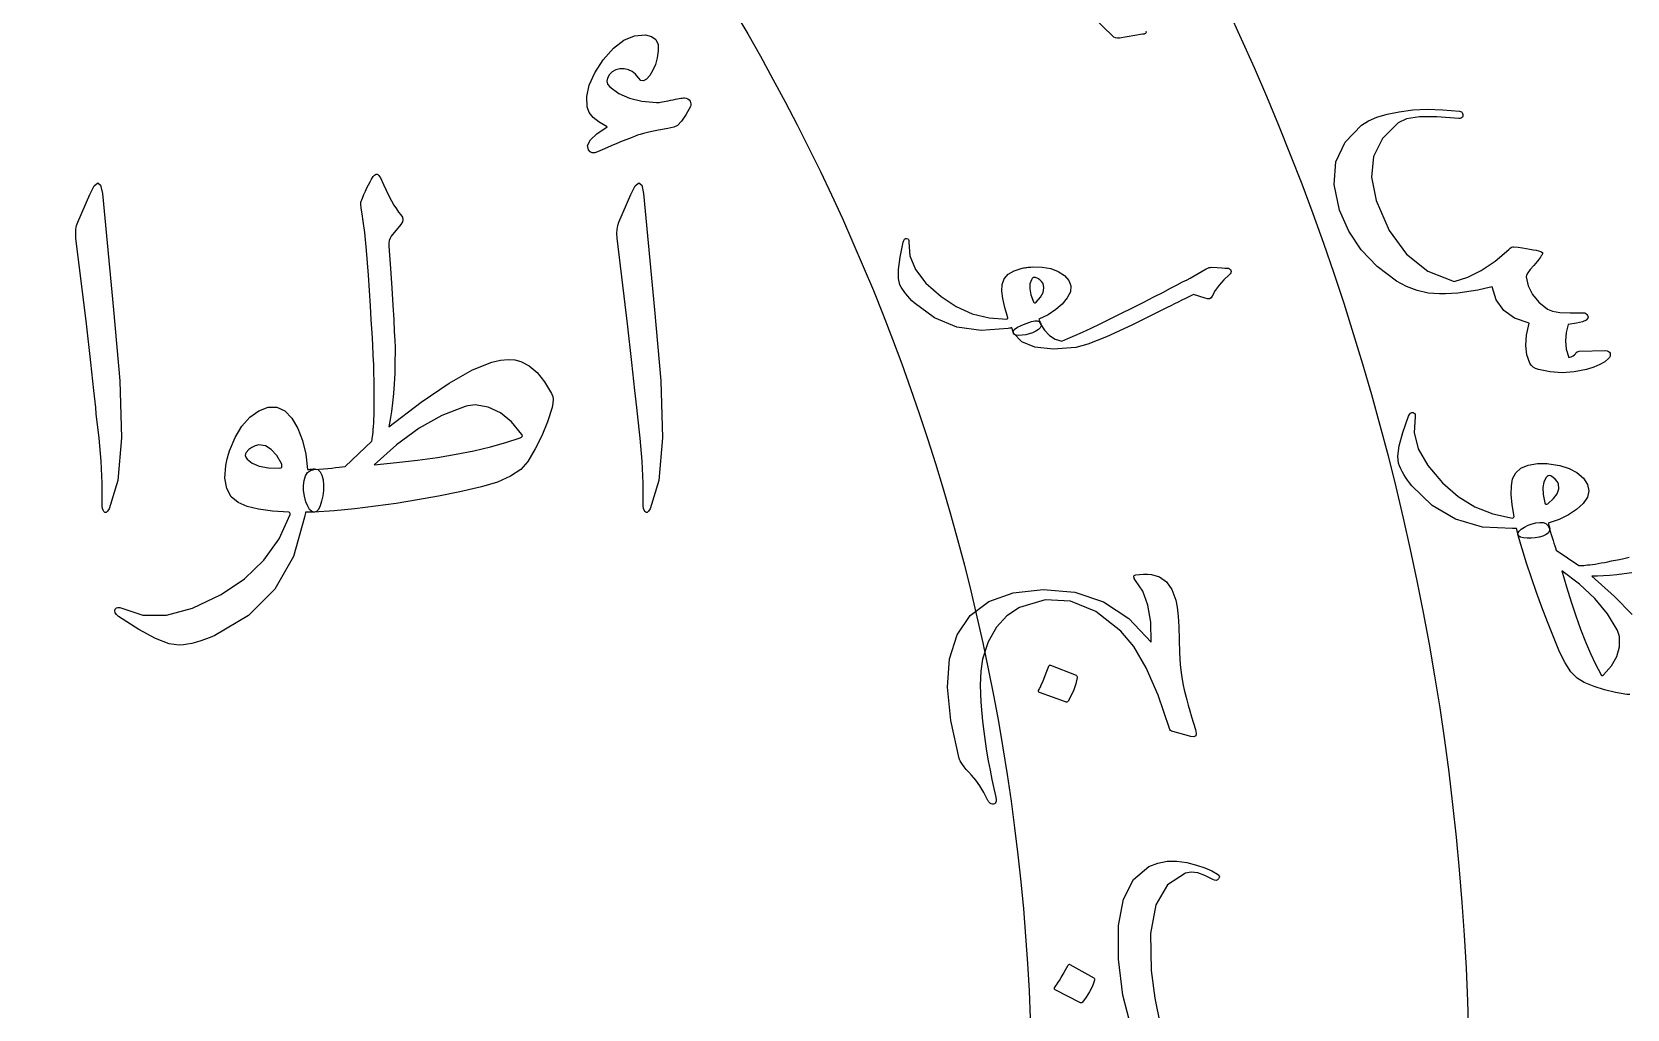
# Model space of a CAD drawing. Header units: millimetres. Extents: x -150 to 150, y -150 to 198.
# Drawn here: x 26.93 to 64.44, y 2.16 to 25.15 of the extents above; entities that cross this region are included whole.
import ezdxf

# ---------------------------------------------------------------- set-up
doc = ezdxf.new("R2010")
doc.units = ezdxf.units.MM
for name, color, linetype in [('CUT_OUTER', 1, 'Continuous'), ('ENGRAVE', 7, 'Continuous'), ('ENGRAVE_FINE', 8, 'Continuous'), ('GUIDE', 3, 'Continuous'), ('TEXT', 5, 'Continuous')]:
    doc.layers.add(name, color=color, linetype=linetype)

msp = doc.modelspace()

# ---------------------------------------------------------------- linework, layer by layer
at = {"layer": 'CUT_OUTER'}
msp.add_arc((0.0002, -0.0002), 149.9998, 179.017762, 3.164151, dxfattribs=at)
at = {"layer": 'ENGRAVE'}
for radius in [132.75, 112.1737, 91.5975, 71.0212, 50.445]:
    msp.add_circle((0, 0), radius, dxfattribs=at)
at = {"layer": 'ENGRAVE_FINE'}
for radius in [122.4619, 101.8856, 81.3094, 60.7331]:
    msp.add_circle((0, 0), radius, dxfattribs=at)
at = {"layer": 'GUIDE'}
msp.add_circle((0, 0), 137.25, dxfattribs=at)
at = {"layer": 'TEXT'}
for points in [[(53.1218, 25.1692), (53.1283, 25.149), (53.1271, 25.1319), (53.1184, 25.1178), (53.102, 25.1067), (53.0983, 25.1053), (53.094, 25.1041), (53.0891, 25.1031), (53.0835, 25.1024), (53.0769, 25.1018), (53.0688, 25.101), (53.0592, 25.1), (53.0481, 25.0989), (52.5065, 25.0092), (52.456, 25.006), (52.4122, 25.0125), (52.3751, 25.0288), (52.3447, 25.0548), (51.1953, 26.1759)], [(64.5077, 9.5629), (64.4347, 9.5675), (64.168, 9.6119), (63.9114, 9.6731), (63.6648, 9.7508), (63.4282, 9.8448), (63.2695, 9.9466), (63.121, 10.1017), (62.9825, 10.3098), (62.8534, 10.5708), (62.7078, 10.9238), (62.5685, 11.2743), (62.4353, 11.6224), (62.3085, 11.9684), (62.1885, 12.3119), (62.076, 12.6528), (61.9711, 12.991), (61.8738, 13.3269), (61.8768, 13.3677), (61.9029, 13.4105), (61.952, 13.4551), (62.0243, 13.5017), (62.1151, 13.5487), (62.2055, 13.5831), (62.2955, 13.6049), (62.385, 13.6139), (62.466, 13.6079), (62.5305, 13.5844), (62.5784, 13.5436), (62.6097, 13.4854), (62.632, 13.4039), (62.6543, 13.327), (62.6765, 13.255), (62.6987, 13.1876), (62.7199, 13.1248), (62.7391, 13.0662), (62.7562, 13.012), (62.7713, 12.9621), (63.3062, 12.5966), (63.3263, 12.5963), (63.3519, 12.5972), (63.3833, 12.5992), (63.4202, 12.6023), (63.4628, 12.6065), (63.5111, 12.6118), (63.5649, 12.6183), (63.6244, 12.6258), (63.689, 12.6349), (63.758, 12.6459), (63.8313, 12.6588), (63.9091, 12.6737), (63.9909, 12.6899), (64.0762, 12.7069), (64.1652, 12.7245), (64.2577, 12.7429), (64.3621, 12.7646), (64.4866, 12.7926)], [(64.5535, 12.4288), (64.3721, 12.4033), (64.2002, 12.3833), (64.0381, 12.3684), (63.8857, 12.3579), (63.7431, 12.3519), (63.6103, 12.3504), (64.1437, 11.8717), (64.5613, 11.4432)], [(52.7856, 1.7082), (52.5869, 2.493), (52.4841, 3.3399), (52.4838, 4.1287), (52.5989, 4.7531), (52.8352, 5.2157), (53.197, 5.5169), (53.4075, 5.5994), (53.6267, 5.6427), (53.8548, 5.6463), (54.0917, 5.6097), (54.3146, 5.5496), (54.5081, 5.484), (54.6721, 5.413), (54.8065, 5.3368), (54.8065, 5.3368), (54.8378, 5.313), (54.8525, 5.2866), (54.8506, 5.2577), (54.8321, 5.2262), (54.8065, 5.2012), (54.7758, 5.1907), (54.7399, 5.1948), (54.6989, 5.2135), (54.5132, 5.3101), (54.3442, 5.3666), (54.1922, 5.3832), (54.0572, 5.3605), (53.6328, 5.0875), (53.3612, 4.615), (53.2371, 3.9431), (53.2527, 3.0684), (53.3348, 2.4233), (53.4612, 1.8048)]]:
    msp.add_lwpolyline(points, dxfattribs=at)
for points in [[(42.0281, 22.9105), (41.8828, 22.8833), (41.748, 22.8576), (41.6235, 22.8332), (41.5096, 22.8102), (41.4068, 22.7879), (41.3158, 22.7656), (41.2367, 22.7433), (41.1695, 22.721), (41.1012, 22.6955), (41.019, 22.6638), (40.9228, 22.6258), (40.8127, 22.5816), (40.6886, 22.5303), (40.5506, 22.4715), (40.3987, 22.4049), (40.2328, 22.3307), (40.1652, 22.3084), (40.1074, 22.3084), (40.0593, 22.3307), (40.0209, 22.3753), (39.9979, 22.4847), (40.0628, 22.6122), (40.2154, 22.7579), (40.4558, 22.9217), (40.2718, 23.0262), (40.1324, 23.1391), (40.0377, 23.2604), (39.9875, 23.39), (39.9777, 23.6346), (40.0377, 23.9002), (40.1673, 24.1866), (40.3666, 24.494), (40.6043, 24.7693), (40.8489, 24.9595), (41.1005, 25.0648), (41.3591, 25.085), (41.5033, 25.0487), (41.6016, 24.9735), (41.6539, 24.8592), (41.6601, 24.7058), (41.635, 24.54), (41.5932, 24.388), (41.5347, 24.25), (41.4594, 24.126), (41.3841, 24.0389), (41.3145, 24.0005), (41.2503, 24.011), (41.1918, 24.0702), (41.1249, 24.1587), (41.0468, 24.2236), (40.9576, 24.2647), (40.8573, 24.2821), (40.752, 24.2821), (40.6593, 24.2598), (40.5792, 24.2152), (40.5116, 24.1483), (40.4621, 24.0674), (40.4475, 23.9922), (40.4677, 23.9225), (40.5227, 23.8584), (40.729, 23.7057), (40.9799, 23.5935), (41.2754, 23.5217), (41.6155, 23.4904), (41.6452, 23.4914), (41.6783, 23.4946), (41.7148, 23.4998), (41.7549, 23.5071), (41.7985, 23.5158), (41.8455, 23.5252), (41.896, 23.5353), (41.9501, 23.5461), (42.0086, 23.5569), (42.0616, 23.567), (42.109, 23.5764), (42.1508, 23.5852), (42.1877, 23.5925), (42.2205, 23.5977), (42.249, 23.6008), (42.2734, 23.6019), (42.3194, 23.597), (42.3571, 23.5824), (42.3863, 23.558), (42.4073, 23.5238), (42.4205, 23.4911), (42.4268, 23.4597), (42.4261, 23.4297), (42.4184, 23.4012), (42.3104, 23.1991), (42.2093, 23.0499), (42.1152, 22.9537), (42.0281, 22.9105)], [(63.9361, 17.6541), (63.9754, 17.6494), (64.0057, 17.6378), (64.027, 17.6193), (64.0395, 17.5938), (64.0449, 17.5581), (64.0409, 17.5254), (64.0273, 17.4956), (64.0043, 17.4688), (63.9162, 17.3944), (63.8002, 17.3269), (63.6564, 17.2664), (63.4846, 17.2126), (63.1963, 17.1536), (62.9124, 17.1337), (62.6331, 17.1526), (62.3582, 17.2098), (62.2886, 17.236), (62.231, 17.2697), (62.1854, 17.311), (62.1516, 17.36), (62.084, 17.5522), (62.0588, 17.7727), (62.0756, 18.0219), (62.1341, 18.3004), (61.796, 18.4203), (61.5398, 18.6029), (61.3649, 18.849), (61.2703, 19.1593), (61.0988, 19.1168), (60.9324, 19.0806), (60.7711, 19.0508), (60.6149, 19.0274), (60.4629, 19.0099), (60.314, 18.9981), (60.1682, 18.9919), (60.0256, 18.9913), (59.7617, 19.0107), (59.5054, 19.0676), (59.2566, 19.1618), (59.0149, 19.293), (58.5612, 19.6323), (58.188, 20.0225), (57.8941, 20.4652), (57.6781, 20.9623), (57.5491, 21.5642), (57.5914, 22.0967), (57.8074, 22.5626), (58.1989, 22.9628), (58.3586, 23.0595), (58.5589, 23.1441), (58.8001, 23.2164), (59.0823, 23.2761), (59.4005, 23.318), (59.7423, 23.3339), (60.1077, 23.3232), (60.4967, 23.2853), (60.5223, 23.28), (60.5431, 23.2695), (60.5592, 23.2538), (60.5706, 23.233), (60.577, 23.2103), (60.5785, 23.189), (60.5749, 23.1691), (60.5663, 23.1507), (60.5496, 23.1343), (60.5297, 23.1233), (60.5066, 23.1179), (60.4803, 23.1179), (59.9667, 23.159), (59.5589, 23.1539), (59.2567, 23.1046), (59.0598, 23.0125), (58.6882, 22.6478), (58.4786, 22.2232), (58.4294, 21.7379), (58.5387, 21.1896), (58.8453, 20.4792), (59.2502, 19.9255), (59.758, 19.5263), (60.3723, 19.281), (60.6915, 19.3846), (61.0126, 19.544), (61.3351, 19.7603), (61.6586, 20.0341), (61.69, 20.0658), (61.7204, 20.0872), (61.7498, 20.0984), (61.778, 20.0994), (61.8807, 20.0853), (61.9773, 20.0714), (62.0677, 20.0576), (62.152, 20.0439), (62.2293, 20.0301), (62.2984, 20.0157), (62.3594, 20.001), (62.4123, 19.9858), (62.436, 19.975), (62.4491, 19.9598), (62.4516, 19.9401), (62.4434, 19.9158), (62.4357, 19.9023), (62.4232, 19.8828), (62.4061, 19.8574), (62.3842, 19.8261), (62.3573, 19.7899), (62.3251, 19.7498), (62.2875, 19.7058), (62.2445, 19.658), (62.1627, 19.5628), (62.1056, 19.4865), (62.0732, 19.4291), (62.0655, 19.3904), (62.1127, 19.1768), (62.2122, 18.9793), (62.3641, 18.7972), (62.5685, 18.6302), (62.6854, 18.582), (62.862, 18.5523), (63.0986, 18.5408), (63.3952, 18.5475), (63.4233, 18.548), (63.4493, 18.5412), (63.473, 18.527), (63.4946, 18.5055), (63.5106, 18.4841), (63.5203, 18.4619), (63.5237, 18.439), (63.5207, 18.4154), (63.4796, 18.3696), (63.3886, 18.3306), (63.2478, 18.2982), (63.0572, 18.2722), (63.0051, 18.0794), (62.9898, 17.8856), (63.0112, 17.6904), (63.0694, 17.4936), (63.1276, 17.5125), (63.1733, 17.5334), (63.2066, 17.5564), (63.2273, 17.5813), (63.2458, 17.6084), (63.2665, 17.6274), (63.2896, 17.6382), (63.3149, 17.6409)], [(34.9584, 21.7508), (34.9849, 21.7794), (35.0086, 21.7982), (35.0295, 21.8073), (35.0476, 21.8066), (35.0692, 21.7968), (35.0894, 21.7787), (35.1082, 21.7522), (35.1256, 21.7174), (35.1964, 21.5668), (35.2636, 21.4274), (35.3274, 21.2992), (35.3877, 21.1821), (35.4452, 21.0776), (35.5006, 20.987), (35.5539, 20.9103), (35.6051, 20.8476), (35.6428, 20.796), (35.6553, 20.7417), (35.6428, 20.6845), (35.6051, 20.6246), (35.3821, 20.3458), (35.3535, 20.2977), (35.3347, 20.2426), (35.3257, 20.1806), (35.3264, 20.1116), (35.3626, 19.5854), (35.3933, 19.122), (35.4184, 18.7212), (35.4379, 18.3832), (35.4525, 18.1072), (35.463, 17.8926), (35.4692, 17.7392), (35.4713, 17.6473), (35.4689, 17.3754), (35.4616, 17.1176), (35.4494, 16.8737), (35.4323, 16.6437), (35.411, 16.4276), (35.3863, 16.2255), (35.3581, 16.0373), (35.3264, 15.8631), (36.0839, 16.4429), (36.7398, 16.889), (37.2938, 17.2012), (37.7461, 17.3796), (37.9475, 17.427), (38.1281, 17.4465), (38.2877, 17.4382), (38.4263, 17.4019), (38.6222, 17.3002), (38.8083, 17.1399), (38.9846, 16.921), (39.1512, 16.6437), (39.1769, 16.5775), (39.1874, 16.5015), (39.1825, 16.4158), (39.1623, 16.3203), (39.0515, 15.9774), (38.9198, 15.6512), (38.7671, 15.3418), (38.5936, 15.0491), (38.425, 14.8609), (38.1866, 14.6978), (37.8786, 14.5598), (37.5008, 14.4469), (36.9952, 14.3351), (36.493, 14.2337), (35.9944, 14.1427), (35.4992, 14.0622), (35.0082, 13.9929), (34.5221, 13.9354), (34.0409, 13.8897), (33.5645, 13.8559), (33.5108, 13.8712), (33.4614, 13.9172), (33.4161, 13.9939), (33.3749, 14.1012), (33.3387, 14.233), (33.3192, 14.3605), (33.3164, 14.4839), (33.3303, 14.603), (33.3617, 14.7069), (33.4112, 14.7842), (33.4788, 14.8351), (33.5645, 14.8595), (33.6785, 14.8658), (33.7861, 14.8734), (33.8875, 14.8825), (33.9827, 14.893), (34.0715, 14.9034), (34.1541, 14.9125), (34.2304, 14.9201), (34.3005, 14.9264), (34.9249, 15.5286), (34.9305, 15.5547), (34.9361, 15.5885), (34.9417, 15.63), (34.9472, 15.6791), (34.9528, 15.7359), (34.9584, 15.8004), (34.964, 15.8725), (34.9695, 15.9523), (34.9744, 16.0391), (34.9779, 16.1321), (34.98, 16.2314), (34.9807, 16.337), (34.9807, 16.4482), (34.9807, 16.5642), (34.9807, 16.6851), (34.9807, 16.8109), (34.9793, 16.9531), (34.9751, 17.1232), (34.9681, 17.3211), (34.9584, 17.5469), (34.9458, 17.7992), (34.9305, 18.0766), (34.9124, 18.379), (34.8915, 18.7066), (34.8434, 19.4335), (34.7995, 20.0085), (34.7598, 20.4315), (34.7242, 20.7026), (34.6956, 20.8769), (34.6768, 21.0093), (34.6678, 21.0999), (34.6685, 21.1487), (34.7023, 21.2407), (34.7368, 21.3271), (34.772, 21.4079), (34.8078, 21.4832), (34.8444, 21.5543), (34.8817, 21.6226), (34.9197, 21.6881), (34.9584, 21.7508)], [(28.2901, 21.3271), (28.3967, 21.5334), (28.4824, 21.6059), (28.5473, 21.5445), (28.5912, 21.3494), (28.8476, 18.6174), (29.0003, 16.9406), (29.0344, 15.601), (28.9501, 14.5988), (28.7473, 13.934), (28.7103, 13.8796), (28.6776, 13.8503), (28.649, 13.8462), (28.6246, 13.8671), (28.6051, 13.8998), (28.5912, 13.9423), (28.5828, 13.9946), (28.58, 14.0566), (28.58, 14.5396), (28.5577, 15.0519), (28.5131, 15.5934), (28.4462, 16.1642), (28.4316, 16.3133), (28.3877, 16.7161), (28.3145, 17.3727), (28.212, 18.2829), (27.9667, 20.3012), (27.9611, 20.4085), (27.9667, 20.5075), (27.9834, 20.5981), (28.0113, 20.6803)], [(41.0134, 21.3271), (41.12, 21.5334), (41.2057, 21.6059), (41.2705, 21.5445), (41.3145, 21.3494), (41.5709, 18.6174), (41.7236, 16.9406), (41.7577, 15.601), (41.6734, 14.5988), (41.4706, 13.934), (41.4336, 13.8796), (41.4009, 13.8503), (41.3723, 13.8462), (41.3479, 13.8671), (41.3284, 13.8998), (41.3145, 13.9423), (41.3061, 13.9946), (41.3033, 14.0566), (41.3033, 14.5396), (41.281, 15.0519), (41.2364, 15.5934), (41.1695, 16.1642), (41.1549, 16.3133), (41.1109, 16.7161), (41.0378, 17.3727), (40.9353, 18.2829), (40.69, 20.3012), (40.6844, 20.4085), (40.69, 20.5075), (40.7067, 20.5981), (40.7346, 20.6803)], [(49.8874, 18.177), (49.2549, 18.1249), (48.6771, 18.2089), (48.153, 18.4268), (47.6805, 18.7772), (47.6255, 18.8301), (47.5737, 18.8832), (47.5252, 18.9366), (47.48, 18.9903), (47.4387, 19.0441), (47.4018, 19.0978), (47.3694, 19.1513), (47.3415, 19.2048), (47.3061, 19.352), (47.3075, 19.5674), (47.3447, 19.8515), (47.4166, 20.2053), (47.4309, 20.2462), (47.4495, 20.2747), (47.4725, 20.2908), (47.4998, 20.2943), (47.5252, 20.287), (47.5424, 20.2704), (47.5513, 20.2445), (47.5521, 20.2095), (47.5748, 19.8818), (47.7084, 19.5602), (47.953, 19.2425), (48.309, 18.926), (48.667, 18.6905), (49.0434, 18.5232), (49.4391, 18.4249), (49.8546, 18.3962), (49.8667, 18.4021), (49.8753, 18.4097), (49.8804, 18.4188), (49.8819, 18.4295), (49.8088, 18.6685), (49.7616, 18.8779), (49.7408, 19.0577), (49.7466, 19.2083), (49.7937, 19.3415), (49.8879, 19.4505), (50.0294, 19.5351), (50.2185, 19.5952), (50.2444, 19.6008), (50.2711, 19.6058), (50.2986, 19.6102), (50.3269, 19.6138), (50.3564, 19.6169), (50.3875, 19.6196), (50.4202, 19.6219), (50.4546, 19.6239), (50.6839, 19.6198), (50.8863, 19.5846), (51.0615, 19.5183), (51.2094, 19.4211), (51.3143, 19.3036), (51.3608, 19.1769), (51.3487, 19.0415), (51.2781, 18.8977), (51.1595, 18.7516), (51.0082, 18.6188), (50.8243, 18.4992), (50.6079, 18.3927), (50.6131, 18.3792), (50.6185, 18.3663), (50.6242, 18.3539), (50.6302, 18.3422), (50.6362, 18.3305), (50.6419, 18.3181), (50.6473, 18.3052), (50.6524, 18.2917), (50.6592, 18.2415), (50.642, 18.1944), (50.601, 18.1505), (50.5362, 18.1098), (50.4611, 18.0756), (50.3823, 18.0488), (50.2999, 18.0294), (50.2139, 18.0174), (50.1357, 18.0139), (50.0766, 18.0202), (50.0368, 18.0362), (50.0162, 18.0619), (49.9692, 18.1914), (49.9563, 18.1876), (49.9383, 18.184), (49.9154, 18.1804), (49.8874, 18.177)], [(54.6711, 19.6167), (54.8033, 19.6073), (54.9079, 19.6004), (54.9849, 19.5962), (55.0342, 19.5948), (55.0665, 19.5915), (55.0922, 19.5816), (55.1113, 19.5652), (55.1239, 19.5422), (55.1293, 19.5129), (55.1243, 19.4853), (55.1089, 19.4592), (55.083, 19.4348), (54.9547, 19.3195), (54.8453, 19.1977), (54.7548, 19.0692), (54.6831, 18.9342), (54.6588, 18.895), (54.6234, 18.8739), (54.5768, 18.8708), (54.519, 18.8857), (54.2446, 18.9729), (54.1511, 18.9278), (54.0594, 18.8833), (53.9694, 18.8395), (53.8811, 18.7963), (53.7945, 18.7538), (53.7097, 18.7119), (53.6267, 18.6707), (53.5454, 18.6301), (52.7917, 18.2566), (52.1959, 17.9834), (51.7588, 17.8086), (51.4808, 17.7311), (50.9413, 17.692), (50.5173, 17.7349), (50.2084, 17.8602), (50.0137, 18.0688), (50.0112, 18.0756), (50.0088, 18.0824), (50.0063, 18.0892), (50.0038, 18.096), (50.0285, 18.1507), (50.109, 18.2094), (50.2454, 18.2721), (50.4378, 18.3386), (50.5109, 18.3579), (50.5694, 18.3572), (50.6135, 18.3366), (50.6429, 18.2961), (50.7413, 18.1336), (50.8577, 18.0102), (50.9923, 17.9261), (51.1455, 17.8811), (51.2903, 17.9384), (51.4537, 18.0076), (51.6355, 18.0887), (51.8357, 18.1819), (52.0536, 18.2864), (52.2884, 18.4017), (52.54, 18.5277), (52.8085, 18.6646), (53.073, 18.7973), (53.3104, 18.9176), (53.5205, 19.0256), (53.7036, 19.121), (53.8598, 19.203), (53.9896, 19.2706), (54.0931, 19.3236), (54.1701, 19.362), (54.5425, 19.579), (54.581, 19.5954), (54.6153, 19.6072), (54.6453, 19.6143), (54.6711, 19.6167)], [(50.5479, 18.793), (50.6485, 18.9129), (50.7088, 19.0261), (50.729, 19.1322), (50.7089, 19.2313), (50.673, 19.2814), (50.6306, 19.322), (50.5819, 19.3533), (50.5268, 19.3751), (50.5004, 19.3788), (50.4764, 19.3716), (50.4545, 19.3533), (50.4348, 19.3241), (50.399, 19.2292), (50.395, 19.1103), (50.4227, 18.9672), (50.4819, 18.7998), (50.4918, 18.7839), (50.5061, 18.7775), (50.5248, 18.7805), (50.5479, 18.793)], [(33.3415, 13.7333), (33.0801, 12.8154), (32.6418, 12.0467), (32.0264, 11.4271), (31.234, 10.9567), (31.1231, 10.9089), (31.0137, 10.8661), (30.9057, 10.8281), (30.7991, 10.795), (30.6945, 10.7674), (30.5928, 10.7462), (30.4938, 10.7312), (30.3976, 10.7225), (30.1579, 10.7566), (29.8401, 10.8814), (29.4442, 11.0967), (28.9703, 11.4027), (28.9194, 11.4466), (28.8895, 11.4891), (28.8804, 11.5302), (28.8922, 11.57), (28.9187, 11.6006), (28.9536, 11.6146), (28.9968, 11.6118), (29.0484, 11.5923), (29.5411, 11.4327), (30.0938, 11.4334), (30.7064, 11.5944), (31.3789, 11.9156), (31.9281, 12.2885), (32.3825, 12.7269), (32.7421, 13.2308), (33.007, 13.8002), (33.0049, 13.8204), (32.9986, 13.8364), (32.9881, 13.8482), (32.9735, 13.8559), (32.5895, 13.8782), (32.2626, 13.9228), (31.9929, 13.9897), (31.7803, 14.0789), (31.6159, 14.2169), (31.5127, 14.4079), (31.4709, 14.6518), (31.4904, 14.9487), (31.4967, 14.9881), (31.5044, 15.0282), (31.5134, 15.0689), (31.5239, 15.1104), (31.5357, 15.1533), (31.549, 15.1982), (31.5636, 15.2453), (31.5796, 15.2944), (31.7107, 15.6129), (31.8696, 15.877), (32.0563, 16.0868), (32.271, 16.2422), (32.4905, 16.3273), (32.6919, 16.3259), (32.8752, 16.238), (33.0404, 16.0638), (33.1847, 15.8213), (33.2941, 15.5397), (33.3687, 15.2191), (33.4084, 14.8595), (33.4303, 14.8599), (33.4516, 14.8609), (33.4722, 14.8626), (33.492, 14.8651), (33.5119, 14.8675), (33.5325, 14.8693), (33.5537, 14.8703), (33.5757, 14.8707), (33.6509, 14.8546), (33.7095, 14.8065), (33.7513, 14.7264), (33.7764, 14.6142), (33.7868, 14.4908), (33.7847, 14.3661), (33.7701, 14.2399), (33.7429, 14.1124), (33.7074, 14.0002), (33.6677, 13.92), (33.6237, 13.8719), (33.5757, 13.8559), (33.3638, 13.8559), (33.3624, 13.8357), (33.3582, 13.8085), (33.3512, 13.7744), (33.3415, 13.7333)], [(37.3559, 16.376), (37.2994, 16.3739), (37.2416, 16.3677), (37.1823, 16.3572), (37.1217, 16.3426), (36.5739, 16.1272), (36.0345, 15.8269), (35.5034, 15.4414), (34.9807, 14.971), (35.5027, 15.0198), (35.9982, 15.0769), (36.4673, 15.1425), (36.9098, 15.2163), (37.3259, 15.2993), (37.7155, 15.392), (38.0786, 15.4944), (38.4152, 15.6066), (38.4466, 15.6199), (38.4626, 15.6373), (38.4633, 15.6589), (38.4486, 15.6847), (38.2089, 15.9788), (37.9469, 16.192), (37.6625, 16.3245), (37.3559, 16.376)], [(61.7494, 13.4669), (61.0363, 13.5047), (60.4047, 13.6866), (59.8533, 14.0103), (59.3796, 14.4746), (59.3262, 14.5422), (59.2766, 14.6096), (59.2306, 14.6768), (59.1884, 14.7438), (59.1505, 14.8103), (59.1176, 14.876), (59.0896, 14.9409), (59.0666, 15.0051), (59.0496, 15.1752), (59.0839, 15.4157), (59.1688, 15.7275), (59.3032, 16.1118), (59.3255, 16.1553), (59.3506, 16.1843), (59.3787, 16.1986), (59.4097, 16.1983), (59.4368, 16.1862), (59.4534, 16.1649), (59.4595, 16.1347), (59.455, 16.0954), (59.43, 15.7257), (59.5298, 15.3456), (59.7542, 14.9528), (60.1029, 14.5442), (60.4662, 14.2262), (60.8606, 13.9819), (61.2869, 13.8117), (61.7458, 13.7165), (61.7603, 13.7213), (61.771, 13.7284), (61.778, 13.7378), (61.7813, 13.7495), (61.7359, 14.0275), (61.7151, 14.2683), (61.7191, 14.4722), (61.7485, 14.6393), (61.8212, 14.7808), (61.9427, 14.888), (62.1134, 14.9608), (62.3333, 14.9989), (62.3631, 15.0013), (62.3936, 15.0028), (62.4249, 15.0034), (62.457, 15.0031), (62.4903, 15.002), (62.5254, 15.0003), (62.5622, 14.998), (62.6008, 14.995), (62.8559, 14.9554), (63.076, 14.8853), (63.2613, 14.7849), (63.4113, 14.654), (63.5105, 14.5072), (63.5431, 14.3589), (63.5091, 14.2098), (63.4086, 14.0602), (63.2543, 13.9153), (63.0656, 13.7901), (62.8425, 13.6846), (62.5852, 13.5984), (62.5889, 13.5826), (62.593, 13.5674), (62.5975, 13.5528), (62.6024, 13.5388), (62.6073, 13.5248), (62.6118, 13.5102), (62.6159, 13.4949), (62.6196, 13.4791), (62.6195, 13.422), (62.5933, 13.3721), (62.541, 13.3293), (62.4626, 13.2936), (62.3737, 13.2668), (62.2818, 13.2489), (62.1871, 13.2397), (62.0893, 13.2393), (62.0016, 13.2473), (61.9367, 13.2632), (61.8947, 13.287), (61.8756, 13.3189), (61.8427, 13.4705), (61.8277, 13.4683), (61.8071, 13.4669), (61.781, 13.4665), (61.7494, 13.4669)], [(32.8062, 14.9822), (32.6892, 15.1864), (32.5609, 15.3306), (32.4215, 15.415), (32.271, 15.4394), (32.1811, 15.4157), (32.1009, 15.378), (32.0306, 15.3265), (31.9699, 15.2609), (31.9504, 15.2261), (31.9476, 15.1885), (31.9616, 15.148), (31.9922, 15.1048), (32.1072, 15.0038), (32.2738, 14.9348), (32.4919, 14.8978), (32.7616, 14.893), (32.7895, 14.8985), (32.8062, 14.9153), (32.8118, 14.9431), (32.8062, 14.9822)], [(62.5788, 14.0541), (62.7091, 14.1726), (62.7935, 14.2896), (62.832, 14.4049), (62.8246, 14.5184), (62.7922, 14.5797), (62.7512, 14.6315), (62.7016, 14.6738), (62.6434, 14.7065), (62.6147, 14.7147), (62.5867, 14.7102), (62.5596, 14.6932), (62.5332, 14.6636), (62.4789, 14.5632), (62.4564, 14.4312), (62.4656, 14.2674), (62.5062, 14.0717), (62.5148, 14.0524), (62.5298, 14.0431), (62.5511, 14.0437), (62.5788, 14.0541)], [(54.1827, 8.5784), (53.7581, 8.6915), (53.7294, 8.7033), (53.7066, 8.7188), (53.6898, 8.7382), (53.679, 8.7613), (53.4124, 9.5487), (53.1304, 10.1933), (52.8381, 10.6958), (52.5395, 11.0576), (51.9474, 11.5205), (51.3513, 11.7628), (50.7542, 11.7904), (50.1565, 11.6097), (49.8554, 11.4139), (49.6104, 11.1455), (49.4203, 10.8052), (49.2835, 10.3933), (49.2404, 10.1169), (49.2265, 9.782), (49.2407, 9.3884), (49.2815, 8.9355), (49.3115, 8.6965), (49.3443, 8.4616), (49.38, 8.2307), (49.4187, 8.0037), (49.4599, 7.7815), (49.5029, 7.5646), (49.5479, 7.3532), (49.595, 7.147), (49.6057, 7.0986), (49.6075, 7.0592), (49.6006, 7.0289), (49.5848, 7.0077), (49.5637, 6.9944), (49.5407, 6.9877), (49.5158, 6.9876), (49.4891, 6.9942), (49.4745, 6.9996), (49.462, 7.0067), (49.4516, 7.0153), (49.4434, 7.0255), (49.4359, 7.0367), (49.4279, 7.0482), (49.4194, 7.0601), (49.4104, 7.0724), (49.3147, 7.2563), (49.219, 7.4166), (49.1234, 7.5533), (49.0283, 7.6665), (48.9611, 7.7378), (48.9032, 7.8032), (48.8546, 7.8626), (48.8154, 7.9163), (48.7842, 7.963), (48.76, 8.0019), (48.7426, 8.033), (48.7322, 8.0562), (48.5366, 8.9559), (48.4602, 9.7379), (48.5085, 10.4078), (48.6862, 10.9692), (48.9963, 11.4212), (49.4358, 11.752), (50.0074, 11.959), (50.7129, 12.0374), (51.4571, 11.9717), (52.1291, 11.745), (52.7267, 11.3542), (53.246, 10.7978), (53.2389, 11.2692), (53.1742, 11.6687), (53.0534, 11.995), (52.878, 12.2472), (52.8633, 12.2694), (52.8526, 12.2907), (52.846, 12.311), (52.8434, 12.3303), (52.8456, 12.3474), (52.8534, 12.3611), (52.8667, 12.3713), (52.8857, 12.3781), (52.978, 12.3893), (53.0707, 12.3948), (53.1638, 12.3946), (53.2573, 12.3886), (53.4485, 12.3353), (53.6078, 12.2163), (53.7348, 12.0317), (53.8287, 11.7816), (53.8629, 11.6176), (53.8881, 11.4085), (53.9038, 11.1545), (53.9093, 10.8558), (53.9149, 10.5482), (53.9318, 10.2671), (53.9603, 10.0123), (54.0008, 9.7836), (54.0254, 9.6745), (54.0532, 9.5593), (54.0842, 9.438), (54.1183, 9.3106), (54.156, 9.1771), (54.1976, 9.0375), (54.2431, 8.8918), (54.2924, 8.7399), (54.3095, 8.6511), (54.2968, 8.5946), (54.2546, 8.5704), (54.1827, 8.5784)], [(64.2619, 10.9185), (64.2533, 10.9602), (64.2413, 11.0024), (64.226, 11.0451), (64.2074, 11.0882), (63.9769, 11.4663), (63.6826, 11.8241), (63.3249, 12.1605), (62.9042, 12.4744), (63.0143, 12.1013), (63.1247, 11.7479), (63.2359, 11.414), (63.348, 11.0997), (63.462, 10.8052), (63.5787, 10.5305), (63.6982, 10.2757), (63.8208, 10.0407), (63.8343, 10.0191), (63.8491, 10.0093), (63.8651, 10.0113), (63.8826, 10.0251), (64.0723, 10.237), (64.1989, 10.4568), (64.2621, 10.6842), (64.2619, 10.9185)], [(51.4835, 10.0174), (51.4943, 10.0104), (51.5022, 9.9992), (51.5071, 9.9838), (51.509, 9.9641), (51.4777, 9.8167), (51.4317, 9.675), (51.3711, 9.5391), (51.2958, 9.409), (51.2832, 9.3954), (51.2695, 9.3879), (51.2546, 9.3866), (51.2386, 9.3913), (50.6224, 9.6138), (50.6068, 9.6234), (50.6007, 9.6383), (50.6039, 9.6586), (50.6165, 9.6842), (50.6274, 9.7064), (50.6434, 9.7412), (50.6646, 9.7887), (50.6908, 9.8488), (50.7218, 9.9226), (50.7575, 10.0108), (50.7978, 10.1136), (50.8425, 10.231), (50.8507, 10.2471), (50.8602, 10.2562), (50.8711, 10.2584), (50.8835, 10.2537)], [(51.8998, 2.8982), (51.9096, 2.8899), (51.9158, 2.8778), (51.9186, 2.862), (51.9178, 2.8425), (51.8666, 2.7019), (51.8018, 2.5689), (51.7232, 2.4436), (51.6309, 2.326), (51.6166, 2.3144), (51.6019, 2.3089), (51.587, 2.3095), (51.5718, 2.3163), (50.9917, 2.6176), (50.9776, 2.629), (50.9736, 2.6445), (50.9795, 2.664), (50.9955, 2.6874), (51.0093, 2.7078), (51.0299, 2.7398), (51.0574, 2.7836), (51.0915, 2.8391), (51.1324, 2.9074), (51.1798, 2.9892), (51.2337, 3.0847), (51.294, 3.194), (51.3043, 3.2087), (51.315, 3.2164), (51.3261, 3.2171), (51.3377, 3.2108)]]:
    msp.add_lwpolyline(points, close=True, dxfattribs=at)

doc.saveas('drawing.dxf')
